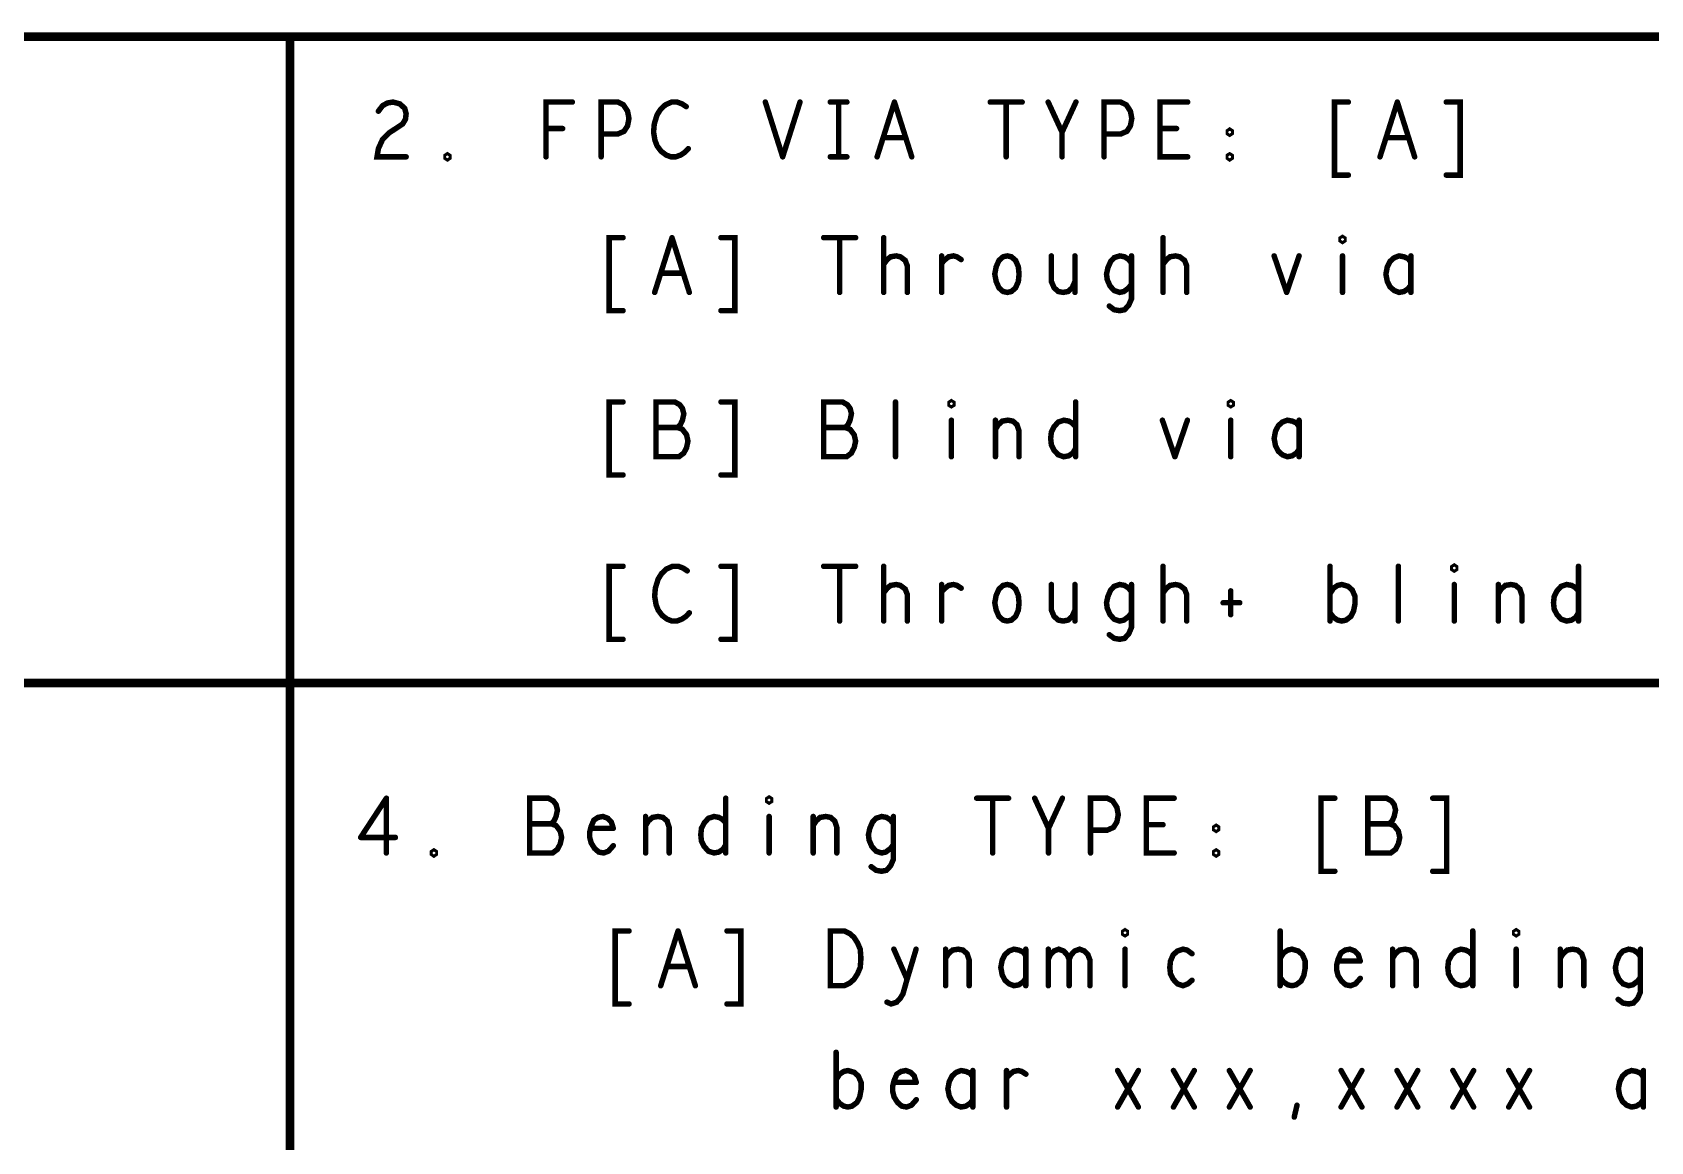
# Model space of a CAD drawing. Header units: millimetres. Extents: x 3362 to 3827, y -139 to 191.
# Drawn here: x 3437.54 to 3475.05, y 32.3 to 58.02 of the extents above; entities that cross this region are included whole.
import ezdxf

# ---------------------------------------------------------------- set-up
doc = ezdxf.new("R2010")
doc.units = ezdxf.units.MM
doc.header["$LTSCALE"] = 23.1
doc.layers.get('0').update_dxf_attribs({"linetype": 'CONTINUOUS'})

# ---------------------------------------------------------------- blocks, each defined once
blk = doc.blocks.new('PAD_R1')
at = {"const_width": 0.5}
blk.add_lwpolyline([(0.25, 0, 1), (-0.25, 0, 1)], format="xyb", close=True, dxfattribs=at)

msp = doc.modelspace()

# ---------------------------------------------------------------- linework, layer by layer
for points, const_width in [([(3387.064, 57.922), (3513.593, 57.922)], 0.203), ([(3443.508, 57.813), (3443.508, 20.076), (3513.593, 20.076)], 0.203), ([(3445.558, 56.196), (3445.654, 56.323), (3445.767, 56.387), (3445.896, 56.408), (3446.057, 56.365), (3446.169, 56.26), (3446.201, 56.133), (3446.185, 56.006), (3446.121, 55.9), (3445.799, 55.688), (3445.654, 55.54), (3445.558, 55.328), (3445.526, 55.138), (3446.201, 55.138)], 0.127), ([(3449.444, 55.138), (3449.444, 56.408), (3450.055, 56.408)], 0.127), ([(3450.723, 55.138), (3450.723, 56.408), (3451.109, 56.408), (3451.238, 56.344), (3451.335, 56.196), (3451.367, 56.027), (3451.335, 55.857), (3451.254, 55.73), (3451.109, 55.667), (3450.723, 55.667)], 0.127), ([(3452.694, 56.302), (3452.598, 56.365), (3452.485, 56.408), (3452.356, 56.408), (3452.212, 56.344), (3452.099, 56.238), (3452.019, 56.111), (3451.954, 55.9), (3451.938, 55.709), (3451.97, 55.519), (3452.019, 55.392), (3452.115, 55.265), (3452.228, 55.18), (3452.34, 55.138), (3452.453, 55.138), (3452.566, 55.18), (3452.662, 55.244), (3452.743, 55.328)], 0.127), ([(3454.529, 56.408), (3454.931, 55.138)], 0.127), ([(3454.931, 55.138), (3455.333, 56.408)], 0.127), ([(3456.034, 56.408), (3456.42, 56.408)], 0.127), ([(3456.227, 56.408), (3456.227, 55.138)], 0.127), ([(3457.12, 55.138), (3457.522, 56.408)], 0.127), ([(3457.522, 56.408), (3457.924, 55.138)], 0.127), ([(3459.743, 56.408), (3460.483, 56.408)], 0.127), ([(3460.113, 56.408), (3460.113, 55.138)], 0.127), ([(3461.408, 55.138), (3461.408, 55.709), (3461.086, 56.408)], 0.127), ([(3461.73, 56.408), (3461.408, 55.709)], 0.127), ([(3462.382, 55.138), (3462.382, 56.408), (3462.768, 56.408), (3462.897, 56.344), (3462.993, 56.196), (3463.025, 56.027), (3462.993, 55.857), (3462.913, 55.73), (3462.768, 55.667), (3462.382, 55.667)], 0.127), ([(3464.321, 55.138), (3463.677, 55.138), (3463.677, 56.408), (3464.321, 56.408)], 0.127), ([(3468.046, 56.408), (3467.724, 56.408), (3467.724, 54.714), (3468.046, 54.714)], 0.127), ([(3468.779, 55.138), (3469.181, 56.408)], 0.127), ([(3469.181, 56.408), (3469.583, 55.138)], 0.127), ([(3470.315, 54.714), (3470.637, 54.714), (3470.637, 56.408), (3470.315, 56.408)], 0.127), ([(3449.83, 55.794), (3449.444, 55.794)], 0.127), ([(3457.779, 55.582), (3457.265, 55.582)], 0.127), ([(3464.063, 55.794), (3463.677, 55.794)], 0.127), ([(3469.438, 55.582), (3468.923, 55.582)], 0.127), ([(3456.034, 55.138), (3456.42, 55.138)], 0.127), ([(3451.231, 53.264), (3450.909, 53.264), (3450.909, 51.571), (3451.231, 51.571)], 0.127), ([(3451.963, 51.994), (3452.365, 53.264)], 0.127), ([(3452.365, 53.264), (3452.767, 51.994)], 0.127), ([(3453.5, 51.571), (3453.822, 51.571), (3453.822, 53.264), (3453.5, 53.264)], 0.127), ([(3455.881, 53.264), (3456.622, 53.264)], 0.127), ([(3456.252, 53.264), (3456.252, 51.994)], 0.127), ([(3457.273, 51.994), (3457.273, 53.264)], 0.127), ([(3463.75, 51.994), (3463.75, 53.264)], 0.127), ([(3457.273, 52.65), (3457.354, 52.756), (3457.434, 52.82), (3457.563, 52.841), (3457.659, 52.82), (3457.772, 52.735), (3457.821, 52.608), (3457.821, 51.994)], 0.127), ([(3458.617, 52.672), (3458.698, 52.756), (3458.778, 52.82), (3458.891, 52.841), (3458.971, 52.82), (3459.068, 52.756)], 0.127), ([(3458.617, 51.994), (3458.617, 52.841)], 0.127), ([(3461.16, 52.841), (3461.16, 52.248), (3461.224, 52.1), (3461.321, 52.015), (3461.433, 51.994), (3461.546, 52.015), (3461.642, 52.1), (3461.707, 52.248)], 0.127), ([(3461.707, 51.994), (3461.707, 52.841)], 0.127), ([(3463.018, 52.672), (3462.954, 52.756), (3462.857, 52.82), (3462.745, 52.841), (3462.616, 52.799), (3462.536, 52.714), (3462.471, 52.566), (3462.439, 52.418), (3462.455, 52.291), (3462.52, 52.142), (3462.616, 52.037), (3462.745, 51.994), (3462.841, 52.015), (3462.954, 52.1), (3463.018, 52.185)], 0.127), ([(3462.503, 51.677), (3462.616, 51.592), (3462.745, 51.571), (3462.857, 51.592), (3462.954, 51.698), (3463.018, 51.846), (3463.018, 52.841)], 0.127), ([(3463.75, 52.65), (3463.831, 52.756), (3463.911, 52.82), (3464.04, 52.841), (3464.136, 52.82), (3464.249, 52.735), (3464.298, 52.608), (3464.298, 51.994)], 0.127), ([(3466.325, 52.841), (3466.615, 51.994)], 0.127), ([(3466.615, 51.994), (3466.904, 52.841)], 0.127), ([(3467.91, 52.841), (3467.91, 51.994)], 0.127), ([(3469.495, 52.693), (3469.431, 52.777), (3469.334, 52.82), (3469.222, 52.841), (3469.109, 52.799), (3469.013, 52.714), (3468.948, 52.587), (3468.916, 52.418), (3468.948, 52.248), (3469.013, 52.121), (3469.109, 52.037), (3469.222, 51.994), (3469.334, 52.015), (3469.431, 52.079), (3469.495, 52.164)], 0.127), ([(3469.495, 51.994), (3469.495, 52.841)], 0.127), ([(3452.623, 52.439), (3452.108, 52.439)], 0.127), ([(3451.231, 49.454), (3450.909, 49.454), (3450.909, 47.761), (3451.231, 47.761)], 0.127), ([(3452.494, 48.862), (3452.558, 48.925), (3452.607, 49.031), (3452.639, 49.179), (3452.607, 49.306), (3452.542, 49.391), (3452.43, 49.454), (3451.995, 49.454), (3451.995, 48.184), (3452.526, 48.184), (3452.639, 48.269), (3452.703, 48.396), (3452.735, 48.544), (3452.703, 48.692), (3452.607, 48.819), (3452.494, 48.862), (3451.995, 48.862)], 0.127), ([(3453.5, 47.761), (3453.822, 47.761), (3453.822, 49.454), (3453.5, 49.454)], 0.127), ([(3456.38, 48.862), (3456.445, 48.925), (3456.493, 49.031), (3456.525, 49.179), (3456.493, 49.306), (3456.429, 49.391), (3456.316, 49.454), (3455.881, 49.454), (3455.881, 48.184), (3456.412, 48.184), (3456.525, 48.269), (3456.589, 48.396), (3456.622, 48.544), (3456.589, 48.692), (3456.493, 48.819), (3456.38, 48.862), (3455.881, 48.862)], 0.127), ([(3457.547, 48.184), (3457.547, 49.454)], 0.127), ([(3461.723, 49.454), (3461.723, 48.184)], 0.127), ([(3458.842, 49.031), (3458.842, 48.184)], 0.127), ([(3459.864, 48.819), (3459.929, 48.925), (3460.025, 49.01), (3460.154, 49.031), (3460.267, 49.01), (3460.363, 48.925), (3460.411, 48.777), (3460.411, 48.184)], 0.127), ([(3459.864, 48.184), (3459.864, 49.031)], 0.127), ([(3461.723, 48.375), (3461.658, 48.269), (3461.562, 48.205), (3461.449, 48.184), (3461.321, 48.227), (3461.224, 48.332), (3461.16, 48.459), (3461.144, 48.608), (3461.16, 48.756), (3461.224, 48.883), (3461.321, 48.989), (3461.449, 49.031), (3461.562, 49.01), (3461.642, 48.967), (3461.723, 48.883)], 0.127), ([(3463.734, 49.031), (3464.024, 48.184)], 0.127), ([(3464.024, 48.184), (3464.314, 49.031)], 0.127), ([(3465.319, 49.031), (3465.319, 48.184)], 0.127), ([(3466.904, 48.883), (3466.84, 48.967), (3466.744, 49.01), (3466.631, 49.031), (3466.518, 48.989), (3466.422, 48.904), (3466.357, 48.777), (3466.325, 48.608), (3466.357, 48.438), (3466.422, 48.311), (3466.518, 48.227), (3466.631, 48.184), (3466.744, 48.205), (3466.84, 48.269), (3466.904, 48.354)], 0.127), ([(3466.904, 48.184), (3466.904, 49.031)], 0.127), ([(3451.231, 45.644), (3450.909, 45.644), (3450.909, 43.951), (3451.231, 43.951)], 0.127), ([(3452.719, 45.538), (3452.623, 45.602), (3452.51, 45.644), (3452.381, 45.644), (3452.237, 45.581), (3452.124, 45.475), (3452.044, 45.348), (3451.979, 45.136), (3451.963, 44.946), (3451.995, 44.755), (3452.044, 44.628), (3452.14, 44.501), (3452.253, 44.417), (3452.365, 44.374), (3452.478, 44.374), (3452.591, 44.417), (3452.687, 44.48), (3452.767, 44.565)], 0.127), ([(3453.5, 43.951), (3453.822, 43.951), (3453.822, 45.644), (3453.5, 45.644)], 0.127), ([(3455.881, 45.644), (3456.622, 45.644)], 0.127), ([(3456.252, 45.644), (3456.252, 44.374)], 0.127), ([(3457.273, 44.374), (3457.273, 45.644)], 0.127), ([(3463.75, 44.374), (3463.75, 45.644)], 0.127), ([(3467.621, 44.374), (3467.621, 45.644)], 0.127), ([(3469.206, 44.374), (3469.206, 45.644)], 0.127), ([(3473.381, 45.644), (3473.381, 44.374)], 0.127), ([(3457.273, 45.03), (3457.354, 45.136), (3457.434, 45.2), (3457.563, 45.221), (3457.659, 45.2), (3457.772, 45.115), (3457.821, 44.988), (3457.821, 44.374)], 0.127), ([(3458.617, 45.052), (3458.698, 45.136), (3458.778, 45.2), (3458.891, 45.221), (3458.971, 45.2), (3459.068, 45.136)], 0.127), ([(3458.617, 44.374), (3458.617, 45.221)], 0.127), ([(3461.16, 45.221), (3461.16, 44.628), (3461.224, 44.48), (3461.321, 44.395), (3461.433, 44.374), (3461.546, 44.395), (3461.642, 44.48), (3461.707, 44.628)], 0.127), ([(3461.707, 44.374), (3461.707, 45.221)], 0.127), ([(3463.018, 45.052), (3462.954, 45.136), (3462.857, 45.2), (3462.745, 45.221), (3462.616, 45.179), (3462.536, 45.094), (3462.471, 44.946), (3462.439, 44.798), (3462.455, 44.671), (3462.52, 44.522), (3462.616, 44.417), (3462.745, 44.374), (3462.841, 44.395), (3462.954, 44.48), (3463.018, 44.565)], 0.127), ([(3462.503, 44.057), (3462.616, 43.972), (3462.745, 43.951), (3462.857, 43.972), (3462.954, 44.078), (3463.018, 44.226), (3463.018, 45.221)], 0.127), ([(3463.75, 45.03), (3463.831, 45.136), (3463.911, 45.2), (3464.04, 45.221), (3464.136, 45.2), (3464.249, 45.115), (3464.298, 44.988), (3464.298, 44.374)], 0.127), ([(3465.319, 45.073), (3465.319, 44.522)], 0.127), ([(3467.621, 45.009), (3467.701, 45.136), (3467.798, 45.2), (3467.894, 45.221), (3468.039, 45.179), (3468.135, 45.094), (3468.2, 44.946), (3468.2, 44.776), (3468.167, 44.607), (3468.103, 44.48), (3467.991, 44.395), (3467.894, 44.374), (3467.798, 44.395), (3467.701, 44.459), (3467.621, 44.565)], 0.127), ([(3470.501, 45.221), (3470.501, 44.374)], 0.127), ([(3471.523, 45.009), (3471.587, 45.115), (3471.684, 45.2), (3471.812, 45.221), (3471.925, 45.2), (3472.022, 45.115), (3472.07, 44.967), (3472.07, 44.374)], 0.127), ([(3471.523, 44.374), (3471.523, 45.221)], 0.127), ([(3473.381, 44.565), (3473.317, 44.459), (3473.221, 44.395), (3473.108, 44.374), (3472.979, 44.417), (3472.883, 44.522), (3472.818, 44.649), (3472.802, 44.798), (3472.818, 44.946), (3472.883, 45.073), (3472.979, 45.179), (3473.108, 45.221), (3473.221, 45.2), (3473.301, 45.157), (3473.381, 45.073)], 0.127), ([(3465.142, 44.798), (3465.528, 44.798)], 0.127), ([(3387.064, 42.936), (3513.593, 42.936)], 0.203), ([(3445.743, 40.266), (3445.147, 39.356)], 0.127), ([(3445.743, 38.996), (3445.743, 40.266)], 0.127), ([(3449.565, 39.673), (3449.629, 39.737), (3449.677, 39.842), (3449.709, 39.991), (3449.677, 40.118), (3449.613, 40.202), (3449.5, 40.266), (3449.066, 40.266), (3449.066, 38.996), (3449.597, 38.996), (3449.709, 39.08), (3449.774, 39.207), (3449.806, 39.356), (3449.774, 39.504), (3449.677, 39.631), (3449.565, 39.673), (3449.066, 39.673)], 0.127), ([(3453.611, 40.266), (3453.611, 38.996)], 0.127), ([(3459.429, 40.266), (3460.169, 40.266)], 0.127), ([(3459.799, 40.266), (3459.799, 38.996)], 0.127), ([(3461.094, 38.996), (3461.094, 39.567), (3460.773, 40.266)], 0.127), ([(3461.416, 40.266), (3461.094, 39.567)], 0.127), ([(3462.068, 38.996), (3462.068, 40.266), (3462.454, 40.266), (3462.583, 40.202), (3462.679, 40.054), (3462.712, 39.885), (3462.679, 39.715), (3462.599, 39.588), (3462.454, 39.525), (3462.068, 39.525)], 0.127), ([(3464.007, 38.996), (3463.363, 38.996), (3463.363, 40.266), (3464.007, 40.266)], 0.127), ([(3467.732, 40.266), (3467.411, 40.266), (3467.411, 38.572), (3467.732, 38.572)], 0.127), ([(3468.995, 39.673), (3469.06, 39.737), (3469.108, 39.842), (3469.14, 39.991), (3469.108, 40.118), (3469.044, 40.202), (3468.931, 40.266), (3468.497, 40.266), (3468.497, 38.996), (3469.028, 38.996), (3469.14, 39.08), (3469.205, 39.207), (3469.237, 39.356), (3469.205, 39.504), (3469.108, 39.631), (3468.995, 39.673), (3468.497, 39.673)], 0.127), ([(3470.001, 38.572), (3470.323, 38.572), (3470.323, 40.266), (3470.001, 40.266)], 0.127), ([(3451.005, 39.567), (3450.956, 39.715), (3450.876, 39.8), (3450.763, 39.842), (3450.651, 39.821), (3450.554, 39.758), (3450.49, 39.61), (3450.458, 39.483), (3450.458, 39.356), (3450.49, 39.229), (3450.57, 39.102), (3450.667, 39.017), (3450.779, 38.996), (3450.892, 39.038), (3451.005, 39.165)], 0.127), ([(3451.753, 39.631), (3451.817, 39.737), (3451.914, 39.821), (3452.043, 39.842), (3452.155, 39.821), (3452.252, 39.737), (3452.3, 39.588), (3452.3, 38.996)], 0.127), ([(3451.753, 38.996), (3451.753, 39.842)], 0.127), ([(3453.611, 39.186), (3453.547, 39.08), (3453.451, 39.017), (3453.338, 38.996), (3453.209, 39.038), (3453.113, 39.144), (3453.048, 39.271), (3453.032, 39.419), (3453.048, 39.567), (3453.113, 39.694), (3453.209, 39.8), (3453.338, 39.842), (3453.451, 39.821), (3453.531, 39.779), (3453.611, 39.694)], 0.127), ([(3454.617, 39.842), (3454.617, 38.996)], 0.127), ([(3455.639, 39.631), (3455.704, 39.737), (3455.8, 39.821), (3455.929, 39.842), (3456.041, 39.821), (3456.138, 39.737), (3456.186, 39.588), (3456.186, 38.996)], 0.127), ([(3455.639, 38.996), (3455.639, 39.842)], 0.127), ([(3457.498, 39.673), (3457.433, 39.758), (3457.337, 39.821), (3457.224, 39.842), (3457.096, 39.8), (3457.015, 39.715), (3456.951, 39.567), (3456.919, 39.419), (3456.935, 39.292), (3456.999, 39.144), (3457.096, 39.038), (3457.224, 38.996), (3457.321, 39.017), (3457.433, 39.102), (3457.498, 39.186)], 0.127), ([(3456.983, 38.678), (3457.096, 38.594), (3457.224, 38.572), (3457.337, 38.594), (3457.433, 38.699), (3457.498, 38.848), (3457.498, 39.842)], 0.127), ([(3445.147, 39.356), (3445.952, 39.356)], 0.127), ([(3450.49, 39.567), (3451.005, 39.567)], 0.127), ([(3463.749, 39.652), (3463.363, 39.652)], 0.127), ([(3451.37, 37.188), (3451.049, 37.188), (3451.049, 35.495), (3451.37, 35.495)], 0.127), ([(3452.103, 35.918), (3452.505, 37.188)], 0.127), ([(3452.505, 37.188), (3452.907, 35.918)], 0.127), ([(3453.639, 35.495), (3453.961, 35.495), (3453.961, 37.188), (3453.639, 37.188)], 0.127), ([(3466.465, 35.918), (3466.465, 37.188)], 0.127), ([(3470.93, 37.188), (3470.93, 35.918)], 0.127), ([(3457.349, 35.537), (3457.445, 35.495), (3457.574, 35.537), (3457.654, 35.622), (3457.719, 35.728), (3457.815, 36.066), (3458.024, 36.765)], 0.127), ([(3457.509, 36.765), (3457.815, 36.066)], 0.127), ([(3458.708, 36.553), (3458.773, 36.659), (3458.869, 36.744), (3458.998, 36.765), (3459.111, 36.744), (3459.207, 36.659), (3459.255, 36.511), (3459.255, 35.918)], 0.127), ([(3458.708, 35.918), (3458.708, 36.765)], 0.127), ([(3460.567, 36.617), (3460.503, 36.701), (3460.406, 36.744), (3460.293, 36.765), (3460.181, 36.723), (3460.084, 36.638), (3460.02, 36.511), (3459.988, 36.342), (3460.02, 36.172), (3460.084, 36.045), (3460.181, 35.961), (3460.293, 35.918), (3460.406, 35.939), (3460.503, 36.003), (3460.567, 36.088)], 0.127), ([(3460.567, 35.918), (3460.567, 36.765)], 0.127), ([(3461.09, 36.532), (3461.138, 36.638), (3461.219, 36.723), (3461.331, 36.765), (3461.444, 36.723), (3461.524, 36.638), (3461.573, 36.532), (3461.573, 35.918)], 0.127), ([(3461.09, 35.918), (3461.09, 36.765)], 0.127), ([(3461.573, 36.532), (3461.621, 36.638), (3461.701, 36.723), (3461.814, 36.765), (3461.926, 36.723), (3462.007, 36.638), (3462.055, 36.511), (3462.055, 35.918)], 0.127), ([(3462.868, 36.765), (3462.868, 35.918)], 0.127), ([(3464.421, 36.659), (3464.308, 36.744), (3464.212, 36.765), (3464.083, 36.723), (3463.986, 36.638), (3463.922, 36.49), (3463.906, 36.342), (3463.922, 36.193), (3463.986, 36.066), (3464.083, 35.961), (3464.212, 35.918), (3464.324, 35.961), (3464.421, 36.045)], 0.127), ([(3466.465, 36.553), (3466.545, 36.68), (3466.642, 36.744), (3466.738, 36.765), (3466.883, 36.723), (3466.98, 36.638), (3467.044, 36.49), (3467.044, 36.32), (3467.012, 36.151), (3466.947, 36.024), (3466.835, 35.939), (3466.738, 35.918), (3466.642, 35.939), (3466.545, 36.003), (3466.465, 36.109)], 0.127), ([(3468.323, 36.49), (3468.275, 36.638), (3468.194, 36.723), (3468.082, 36.765), (3467.969, 36.744), (3467.873, 36.68), (3467.808, 36.532), (3467.776, 36.405), (3467.776, 36.278), (3467.808, 36.151), (3467.889, 36.024), (3467.985, 35.939), (3468.098, 35.918), (3468.21, 35.961), (3468.323, 36.088)], 0.127), ([(3469.071, 36.553), (3469.136, 36.659), (3469.232, 36.744), (3469.361, 36.765), (3469.474, 36.744), (3469.57, 36.659), (3469.619, 36.511), (3469.619, 35.918)], 0.127), ([(3469.071, 35.918), (3469.071, 36.765)], 0.127), ([(3470.93, 36.109), (3470.866, 36.003), (3470.769, 35.939), (3470.656, 35.918), (3470.528, 35.961), (3470.431, 36.066), (3470.367, 36.193), (3470.351, 36.342), (3470.367, 36.49), (3470.431, 36.617), (3470.528, 36.723), (3470.656, 36.765), (3470.769, 36.744), (3470.849, 36.701), (3470.93, 36.617)], 0.127), ([(3471.936, 36.765), (3471.936, 35.918)], 0.127), ([(3472.958, 36.553), (3473.022, 36.659), (3473.119, 36.744), (3473.247, 36.765), (3473.36, 36.744), (3473.457, 36.659), (3473.505, 36.511), (3473.505, 35.918)], 0.127), ([(3472.958, 35.918), (3472.958, 36.765)], 0.127), ([(3474.816, 36.596), (3474.752, 36.68), (3474.655, 36.744), (3474.543, 36.765), (3474.414, 36.723), (3474.334, 36.638), (3474.269, 36.49), (3474.237, 36.342), (3474.253, 36.215), (3474.318, 36.066), (3474.414, 35.961), (3474.543, 35.918), (3474.639, 35.939), (3474.752, 36.024), (3474.816, 36.109)], 0.127), ([(3474.301, 35.601), (3474.414, 35.516), (3474.543, 35.495), (3474.655, 35.516), (3474.752, 35.622), (3474.816, 35.77), (3474.816, 36.765)], 0.127), ([(3452.762, 36.363), (3452.248, 36.363)], 0.127), ([(3467.808, 36.49), (3468.323, 36.49)], 0.127), ([(3456.17, 33.105), (3456.17, 34.375)], 0.127), ([(3456.17, 33.74), (3456.251, 33.867), (3456.347, 33.93), (3456.444, 33.951), (3456.589, 33.909), (3456.685, 33.824), (3456.749, 33.676), (3456.749, 33.507), (3456.717, 33.338), (3456.653, 33.211), (3456.54, 33.126), (3456.444, 33.105), (3456.347, 33.126), (3456.251, 33.189), (3456.17, 33.295)], 0.127), ([(3458.029, 33.676), (3457.981, 33.824), (3457.9, 33.909), (3457.787, 33.951), (3457.675, 33.93), (3457.578, 33.867), (3457.514, 33.719), (3457.482, 33.592), (3457.482, 33.465), (3457.514, 33.338), (3457.594, 33.211), (3457.691, 33.126), (3457.803, 33.105), (3457.916, 33.147), (3458.029, 33.274)], 0.127), ([(3459.34, 33.803), (3459.276, 33.888), (3459.179, 33.93), (3459.067, 33.951), (3458.954, 33.909), (3458.858, 33.824), (3458.793, 33.697), (3458.761, 33.528), (3458.793, 33.359), (3458.858, 33.232), (3458.954, 33.147), (3459.067, 33.105), (3459.179, 33.126), (3459.276, 33.189), (3459.34, 33.274)], 0.127), ([(3459.34, 33.105), (3459.34, 33.951)], 0.127), ([(3460.121, 33.782), (3460.201, 33.867), (3460.282, 33.93), (3460.394, 33.951), (3460.475, 33.93), (3460.571, 33.867)], 0.127), ([(3460.121, 33.105), (3460.121, 33.951)], 0.127), ([(3462.696, 33.951), (3463.178, 33.105)], 0.127), ([(3463.178, 33.951), (3462.696, 33.105)], 0.127), ([(3463.991, 33.951), (3464.474, 33.105)], 0.127), ([(3464.474, 33.951), (3463.991, 33.105)], 0.127), ([(3465.286, 33.951), (3465.769, 33.105)], 0.127), ([(3465.769, 33.951), (3465.286, 33.105)], 0.127), ([(3467.877, 33.951), (3468.36, 33.105)], 0.127), ([(3468.36, 33.951), (3467.877, 33.105)], 0.127), ([(3469.173, 33.951), (3469.655, 33.105)], 0.127), ([(3469.655, 33.951), (3469.173, 33.105)], 0.127), ([(3470.468, 33.951), (3470.951, 33.105)], 0.127), ([(3470.951, 33.951), (3470.468, 33.105)], 0.127), ([(3471.763, 33.951), (3472.246, 33.105)], 0.127), ([(3472.246, 33.951), (3471.763, 33.105)], 0.127), ([(3474.885, 33.803), (3474.821, 33.888), (3474.724, 33.93), (3474.611, 33.951), (3474.499, 33.909), (3474.402, 33.824), (3474.338, 33.697), (3474.306, 33.528), (3474.338, 33.359), (3474.402, 33.232), (3474.499, 33.147), (3474.611, 33.105), (3474.724, 33.126), (3474.821, 33.189), (3474.885, 33.274)], 0.127), ([(3474.885, 33.105), (3474.885, 33.951)], 0.127), ([(3457.514, 33.676), (3458.029, 33.676)], 0.127), ([(3466.791, 32.872), (3466.855, 33.147)], 0.127)]:
    msp.add_lwpolyline(points, dxfattribs=dict(const_width=const_width))
at = {"const_width": 0.127}
for points in [[(3465.294, 55.667), (3465.262, 55.688), (3465.262, 55.73), (3465.294, 55.752), (3465.327, 55.73), (3465.327, 55.688)], [(3447.159, 55.095), (3447.127, 55.117), (3447.127, 55.159), (3447.159, 55.18), (3447.191, 55.159), (3447.191, 55.117)], [(3465.294, 55.095), (3465.262, 55.117), (3465.262, 55.159), (3465.294, 55.18), (3465.327, 55.159), (3465.327, 55.117)], [(3467.91, 53.18), (3467.878, 53.201), (3467.878, 53.243), (3467.91, 53.264), (3467.942, 53.243), (3467.942, 53.201)], [(3460.138, 51.994), (3460.041, 52.015), (3459.945, 52.1), (3459.88, 52.248), (3459.848, 52.418), (3459.88, 52.587), (3459.945, 52.735), (3460.041, 52.82), (3460.138, 52.841), (3460.234, 52.82), (3460.331, 52.735), (3460.395, 52.587), (3460.411, 52.418), (3460.395, 52.248), (3460.331, 52.1), (3460.234, 52.015)], [(3458.842, 49.37), (3458.81, 49.391), (3458.81, 49.433), (3458.842, 49.454), (3458.875, 49.433), (3458.875, 49.391)], [(3465.319, 49.37), (3465.287, 49.391), (3465.287, 49.433), (3465.319, 49.454), (3465.352, 49.433), (3465.352, 49.391)], [(3470.501, 45.56), (3470.469, 45.581), (3470.469, 45.623), (3470.501, 45.644), (3470.533, 45.623), (3470.533, 45.581)], [(3460.138, 44.374), (3460.041, 44.395), (3459.945, 44.48), (3459.88, 44.628), (3459.848, 44.798), (3459.88, 44.967), (3459.945, 45.115), (3460.041, 45.2), (3460.138, 45.221), (3460.234, 45.2), (3460.331, 45.115), (3460.395, 44.967), (3460.411, 44.798), (3460.395, 44.628), (3460.331, 44.48), (3460.234, 44.395)], [(3454.617, 40.181), (3454.585, 40.202), (3454.585, 40.245), (3454.617, 40.266), (3454.65, 40.245), (3454.65, 40.202)], [(3464.981, 39.525), (3464.948, 39.546), (3464.948, 39.588), (3464.981, 39.61), (3465.013, 39.588), (3465.013, 39.546)], [(3446.845, 38.953), (3446.813, 38.975), (3446.813, 39.017), (3446.845, 39.038), (3446.877, 39.017), (3446.877, 38.975)], [(3464.981, 38.953), (3464.948, 38.975), (3464.948, 39.017), (3464.981, 39.038), (3465.013, 39.017), (3465.013, 38.975)], [(3456.037, 35.918), (3456.037, 37.188), (3456.359, 37.188), (3456.488, 37.125), (3456.584, 37.04), (3456.665, 36.913), (3456.729, 36.765), (3456.745, 36.553), (3456.729, 36.342), (3456.665, 36.193), (3456.584, 36.066), (3456.488, 35.982), (3456.359, 35.918)], [(3462.868, 37.104), (3462.836, 37.125), (3462.836, 37.167), (3462.868, 37.188), (3462.9, 37.167), (3462.9, 37.125)], [(3471.936, 37.104), (3471.904, 37.125), (3471.904, 37.167), (3471.936, 37.188), (3471.968, 37.167), (3471.968, 37.125)]]:
    msp.add_lwpolyline(points, close=True, dxfattribs=at)

# ---------------------------------------------------------------- block references
for p, xscale, yscale in [((3443.508, 57.813), 0.2032, 0.2032), ((3450.055, 56.408), 0.127, 0.127), ((3452.694, 56.302), 0.127, 0.127), ((3454.529, 56.408), 0.127, 0.127), ((3455.333, 56.408), 0.127, 0.127), ((3456.034, 56.408), 0.127, 0.127), ((3456.227, 56.408), 0.127, 0.127), ((3456.42, 56.408), 0.127, 0.127), ((3457.522, 56.408), 0.127, 0.127), ((3457.522, 56.408), 0.127, 0.127), ((3459.743, 56.408), 0.127, 0.127), ((3460.113, 56.408), 0.127, 0.127), ((3460.483, 56.408), 0.127, 0.127), ((3461.086, 56.408), 0.127, 0.127), ((3461.73, 56.408), 0.127, 0.127), ((3464.321, 56.408), 0.127, 0.127), ((3468.046, 56.408), 0.127, 0.127), ((3469.181, 56.408), 0.127, 0.127), ((3469.181, 56.408), 0.127, 0.127), ((3470.315, 56.408), 0.127, 0.127), ((3445.558, 56.196), 0.127, 0.127), ((3449.444, 55.794), 0.127, 0.127), ((3449.83, 55.794), 0.127, 0.127), ((3450.723, 55.667), 0.127, 0.127), ((3457.265, 55.582), 0.127, 0.127), ((3457.779, 55.582), 0.127, 0.127), ((3461.408, 55.709), 0.127, 0.127), ((3462.382, 55.667), 0.127, 0.127), ((3463.677, 55.794), 0.127, 0.127), ((3464.063, 55.794), 0.127, 0.127), ((3468.923, 55.582), 0.127, 0.127), ((3469.438, 55.582), 0.127, 0.127), ((3446.201, 55.138), 0.127, 0.127), ((3449.444, 55.138), 0.127, 0.127), ((3450.723, 55.138), 0.127, 0.127), ((3452.743, 55.328), 0.127, 0.127), ((3454.931, 55.138), 0.127, 0.127), ((3454.931, 55.138), 0.127, 0.127), ((3456.034, 55.138), 0.127, 0.127), ((3456.227, 55.138), 0.127, 0.127), ((3456.42, 55.138), 0.127, 0.127), ((3457.12, 55.138), 0.127, 0.127), ((3457.924, 55.138), 0.127, 0.127), ((3460.113, 55.138), 0.127, 0.127), ((3461.408, 55.138), 0.127, 0.127), ((3462.382, 55.138), 0.127, 0.127), ((3464.321, 55.138), 0.127, 0.127), ((3468.779, 55.138), 0.127, 0.127), ((3469.583, 55.138), 0.127, 0.127), ((3468.046, 54.714), 0.127, 0.127), ((3470.315, 54.714), 0.127, 0.127), ((3451.231, 53.264), 0.127, 0.127), ((3452.365, 53.264), 0.127, 0.127), ((3452.365, 53.264), 0.127, 0.127), ((3453.5, 53.264), 0.127, 0.127), ((3455.881, 53.264), 0.127, 0.127), ((3456.252, 53.264), 0.127, 0.127), ((3456.622, 53.264), 0.127, 0.127), ((3457.273, 53.264), 0.127, 0.127), ((3463.75, 53.264), 0.127, 0.127), ((3458.617, 52.841), 0.127, 0.127), ((3461.16, 52.841), 0.127, 0.127), ((3461.707, 52.841), 0.127, 0.127), ((3463.018, 52.841), 0.127, 0.127), ((3466.325, 52.841), 0.127, 0.127), ((3466.904, 52.841), 0.127, 0.127), ((3467.91, 52.841), 0.127, 0.127), ((3469.495, 52.841), 0.127, 0.127), ((3457.273, 52.65), 0.127, 0.127), ((3458.617, 52.672), 0.127, 0.127), ((3459.068, 52.756), 0.127, 0.127), ((3463.018, 52.672), 0.127, 0.127), ((3463.75, 52.65), 0.127, 0.127), ((3469.495, 52.693), 0.127, 0.127), ((3452.108, 52.439), 0.127, 0.127), ((3452.623, 52.439), 0.127, 0.127), ((3461.707, 52.248), 0.127, 0.127), ((3463.018, 52.185), 0.127, 0.127), ((3469.495, 52.164), 0.127, 0.127), ((3451.963, 51.994), 0.127, 0.127), ((3452.767, 51.994), 0.127, 0.127), ((3456.252, 51.994), 0.127, 0.127), ((3457.273, 51.994), 0.127, 0.127), ((3457.821, 51.994), 0.127, 0.127), ((3458.617, 51.994), 0.127, 0.127), ((3461.707, 51.994), 0.127, 0.127), ((3463.75, 51.994), 0.127, 0.127), ((3464.298, 51.994), 0.127, 0.127), ((3466.615, 51.994), 0.127, 0.127), ((3466.615, 51.994), 0.127, 0.127), ((3467.91, 51.994), 0.127, 0.127), ((3469.495, 51.994), 0.127, 0.127), ((3451.231, 51.571), 0.127, 0.127), ((3453.5, 51.571), 0.127, 0.127), ((3462.503, 51.677), 0.127, 0.127), ((3451.231, 49.454), 0.127, 0.127), ((3453.5, 49.454), 0.127, 0.127), ((3457.547, 49.454), 0.127, 0.127), ((3461.723, 49.454), 0.127, 0.127), ((3451.995, 48.862), 0.127, 0.127), ((3452.494, 48.862), 0.127, 0.127), ((3455.881, 48.862), 0.127, 0.127), ((3456.38, 48.862), 0.127, 0.127), ((3458.842, 49.031), 0.127, 0.127), ((3459.864, 49.031), 0.127, 0.127), ((3459.864, 48.819), 0.127, 0.127), ((3461.723, 48.883), 0.127, 0.127), ((3463.734, 49.031), 0.127, 0.127), ((3464.314, 49.031), 0.127, 0.127), ((3465.319, 49.031), 0.127, 0.127), ((3466.904, 49.031), 0.127, 0.127), ((3466.904, 48.883), 0.127, 0.127), ((3461.723, 48.375), 0.127, 0.127), ((3466.904, 48.354), 0.127, 0.127), ((3457.547, 48.184), 0.127, 0.127), ((3458.842, 48.184), 0.127, 0.127), ((3459.864, 48.184), 0.127, 0.127), ((3460.411, 48.184), 0.127, 0.127), ((3461.723, 48.184), 0.127, 0.127), ((3464.024, 48.184), 0.127, 0.127), ((3464.024, 48.184), 0.127, 0.127), ((3465.319, 48.184), 0.127, 0.127), ((3466.904, 48.184), 0.127, 0.127), ((3451.231, 47.761), 0.127, 0.127), ((3453.5, 47.761), 0.127, 0.127), ((3451.231, 45.644), 0.127, 0.127), ((3452.719, 45.538), 0.127, 0.127), ((3453.5, 45.644), 0.127, 0.127), ((3455.881, 45.644), 0.127, 0.127), ((3456.252, 45.644), 0.127, 0.127), ((3456.622, 45.644), 0.127, 0.127), ((3457.273, 45.644), 0.127, 0.127), ((3463.75, 45.644), 0.127, 0.127), ((3467.621, 45.644), 0.127, 0.127), ((3469.206, 45.644), 0.127, 0.127), ((3473.381, 45.644), 0.127, 0.127), ((3457.273, 45.03), 0.127, 0.127), ((3458.617, 45.221), 0.127, 0.127), ((3458.617, 45.052), 0.127, 0.127), ((3459.068, 45.136), 0.127, 0.127), ((3461.16, 45.221), 0.127, 0.127), ((3461.707, 45.221), 0.127, 0.127), ((3463.018, 45.221), 0.127, 0.127), ((3463.018, 45.052), 0.127, 0.127), ((3463.75, 45.03), 0.127, 0.127), ((3465.319, 45.073), 0.127, 0.127), ((3467.621, 45.009), 0.127, 0.127), ((3470.501, 45.221), 0.127, 0.127), ((3471.523, 45.221), 0.127, 0.127), ((3471.523, 45.009), 0.127, 0.127), ((3473.381, 45.073), 0.127, 0.127), ((3461.707, 44.628), 0.127, 0.127), ((3465.142, 44.798), 0.127, 0.127), ((3465.528, 44.798), 0.127, 0.127), ((3452.767, 44.565), 0.127, 0.127), ((3456.252, 44.374), 0.127, 0.127), ((3457.273, 44.374), 0.127, 0.127), ((3457.821, 44.374), 0.127, 0.127), ((3458.617, 44.374), 0.127, 0.127), ((3461.707, 44.374), 0.127, 0.127), ((3463.018, 44.565), 0.127, 0.127), ((3463.75, 44.374), 0.127, 0.127), ((3464.298, 44.374), 0.127, 0.127), ((3465.319, 44.522), 0.127, 0.127), ((3467.621, 44.565), 0.127, 0.127), ((3467.621, 44.374), 0.127, 0.127), ((3469.206, 44.374), 0.127, 0.127), ((3470.501, 44.374), 0.127, 0.127), ((3471.523, 44.374), 0.127, 0.127), ((3472.07, 44.374), 0.127, 0.127), ((3473.381, 44.565), 0.127, 0.127), ((3473.381, 44.374), 0.127, 0.127), ((3451.231, 43.951), 0.127, 0.127), ((3453.5, 43.951), 0.127, 0.127), ((3462.503, 44.057), 0.127, 0.127), ((3445.743, 40.266), 0.127, 0.127), ((3445.743, 40.266), 0.127, 0.127), ((3453.611, 40.266), 0.127, 0.127), ((3459.429, 40.266), 0.127, 0.127), ((3459.799, 40.266), 0.127, 0.127), ((3460.169, 40.266), 0.127, 0.127), ((3460.773, 40.266), 0.127, 0.127), ((3461.416, 40.266), 0.127, 0.127), ((3464.007, 40.266), 0.127, 0.127), ((3467.732, 40.266), 0.127, 0.127), ((3470.001, 40.266), 0.127, 0.127), ((3451.753, 39.842), 0.127, 0.127), ((3454.617, 39.842), 0.127, 0.127), ((3455.639, 39.842), 0.127, 0.127), ((3457.498, 39.842), 0.127, 0.127), ((3445.147, 39.356), 0.127, 0.127), ((3445.147, 39.356), 0.127, 0.127), ((3445.952, 39.356), 0.127, 0.127), ((3449.066, 39.673), 0.127, 0.127), ((3449.565, 39.673), 0.127, 0.127), ((3450.49, 39.567), 0.127, 0.127), ((3451.005, 39.567), 0.127, 0.127), ((3451.005, 39.567), 0.127, 0.127), ((3451.753, 39.631), 0.127, 0.127), ((3453.611, 39.694), 0.127, 0.127), ((3455.639, 39.631), 0.127, 0.127), ((3457.498, 39.673), 0.127, 0.127), ((3461.094, 39.567), 0.127, 0.127), ((3462.068, 39.525), 0.127, 0.127), ((3463.363, 39.652), 0.127, 0.127), ((3463.749, 39.652), 0.127, 0.127), ((3468.497, 39.673), 0.127, 0.127), ((3468.995, 39.673), 0.127, 0.127), ((3445.743, 38.996), 0.127, 0.127), ((3451.005, 39.165), 0.127, 0.127), ((3451.753, 38.996), 0.127, 0.127), ((3452.3, 38.996), 0.127, 0.127), ((3453.611, 39.186), 0.127, 0.127), ((3453.611, 38.996), 0.127, 0.127), ((3454.617, 38.996), 0.127, 0.127), ((3455.639, 38.996), 0.127, 0.127), ((3456.186, 38.996), 0.127, 0.127), ((3457.498, 39.186), 0.127, 0.127), ((3459.799, 38.996), 0.127, 0.127), ((3461.094, 38.996), 0.127, 0.127), ((3462.068, 38.996), 0.127, 0.127), ((3464.007, 38.996), 0.127, 0.127), ((3456.983, 38.678), 0.127, 0.127), ((3467.732, 38.572), 0.127, 0.127), ((3470.001, 38.572), 0.127, 0.127), ((3451.37, 37.188), 0.127, 0.127), ((3452.505, 37.188), 0.127, 0.127), ((3452.505, 37.188), 0.127, 0.127), ((3453.639, 37.188), 0.127, 0.127), ((3466.465, 37.188), 0.127, 0.127), ((3470.93, 37.188), 0.127, 0.127), ((3457.509, 36.765), 0.127, 0.127), ((3458.024, 36.765), 0.127, 0.127), ((3458.708, 36.765), 0.127, 0.127), ((3460.567, 36.765), 0.127, 0.127), ((3461.09, 36.765), 0.127, 0.127), ((3462.868, 36.765), 0.127, 0.127), ((3469.071, 36.765), 0.127, 0.127), ((3471.936, 36.765), 0.127, 0.127), ((3472.958, 36.765), 0.127, 0.127), ((3474.816, 36.765), 0.127, 0.127), ((3452.248, 36.363), 0.127, 0.127), ((3452.762, 36.363), 0.127, 0.127), ((3458.708, 36.553), 0.127, 0.127), ((3460.567, 36.617), 0.127, 0.127), ((3461.09, 36.532), 0.127, 0.127), ((3461.573, 36.532), 0.127, 0.127), ((3464.421, 36.659), 0.127, 0.127), ((3466.465, 36.553), 0.127, 0.127), ((3467.808, 36.49), 0.127, 0.127), ((3468.323, 36.49), 0.127, 0.127), ((3468.323, 36.49), 0.127, 0.127), ((3469.071, 36.553), 0.127, 0.127), ((3470.93, 36.617), 0.127, 0.127), ((3472.958, 36.553), 0.127, 0.127), ((3474.816, 36.596), 0.127, 0.127), ((3457.815, 36.066), 0.127, 0.127), ((3460.567, 36.088), 0.127, 0.127), ((3464.421, 36.045), 0.127, 0.127), ((3466.465, 36.109), 0.127, 0.127), ((3468.323, 36.088), 0.127, 0.127), ((3470.93, 36.109), 0.127, 0.127), ((3474.816, 36.109), 0.127, 0.127), ((3452.103, 35.918), 0.127, 0.127), ((3452.907, 35.918), 0.127, 0.127), ((3458.708, 35.918), 0.127, 0.127), ((3459.255, 35.918), 0.127, 0.127), ((3460.567, 35.918), 0.127, 0.127), ((3461.09, 35.918), 0.127, 0.127), ((3461.573, 35.918), 0.127, 0.127), ((3462.055, 35.918), 0.127, 0.127), ((3462.868, 35.918), 0.127, 0.127), ((3466.465, 35.918), 0.127, 0.127), ((3469.071, 35.918), 0.127, 0.127), ((3469.619, 35.918), 0.127, 0.127), ((3470.93, 35.918), 0.127, 0.127), ((3471.936, 35.918), 0.127, 0.127), ((3472.958, 35.918), 0.127, 0.127), ((3473.505, 35.918), 0.127, 0.127), ((3474.301, 35.601), 0.127, 0.127), ((3451.37, 35.495), 0.127, 0.127), ((3453.639, 35.495), 0.127, 0.127), ((3457.349, 35.537), 0.127, 0.127), ((3456.17, 34.375), 0.127, 0.127), ((3456.17, 33.74), 0.127, 0.127), ((3459.34, 33.951), 0.127, 0.127), ((3459.34, 33.803), 0.127, 0.127), ((3460.121, 33.951), 0.127, 0.127), ((3460.121, 33.782), 0.127, 0.127), ((3460.571, 33.867), 0.127, 0.127), ((3462.696, 33.951), 0.127, 0.127), ((3463.178, 33.951), 0.127, 0.127), ((3463.991, 33.951), 0.127, 0.127), ((3464.474, 33.951), 0.127, 0.127), ((3465.286, 33.951), 0.127, 0.127), ((3465.769, 33.951), 0.127, 0.127), ((3467.877, 33.951), 0.127, 0.127), ((3468.36, 33.951), 0.127, 0.127), ((3469.173, 33.951), 0.127, 0.127), ((3469.655, 33.951), 0.127, 0.127), ((3470.468, 33.951), 0.127, 0.127), ((3470.951, 33.951), 0.127, 0.127), ((3471.763, 33.951), 0.127, 0.127), ((3472.246, 33.951), 0.127, 0.127), ((3474.885, 33.951), 0.127, 0.127), ((3474.885, 33.803), 0.127, 0.127), ((3457.514, 33.676), 0.127, 0.127), ((3458.029, 33.676), 0.127, 0.127), ((3458.029, 33.676), 0.127, 0.127), ((3456.17, 33.295), 0.127, 0.127), ((3456.17, 33.105), 0.127, 0.127), ((3458.029, 33.274), 0.127, 0.127), ((3459.34, 33.274), 0.127, 0.127), ((3459.34, 33.105), 0.127, 0.127), ((3460.121, 33.105), 0.127, 0.127), ((3462.696, 33.105), 0.127, 0.127), ((3463.178, 33.105), 0.127, 0.127), ((3463.991, 33.105), 0.127, 0.127), ((3464.474, 33.105), 0.127, 0.127), ((3465.286, 33.105), 0.127, 0.127), ((3465.769, 33.105), 0.127, 0.127), ((3466.855, 33.147), 0.127, 0.127), ((3467.877, 33.105), 0.127, 0.127), ((3468.36, 33.105), 0.127, 0.127), ((3469.173, 33.105), 0.127, 0.127), ((3469.655, 33.105), 0.127, 0.127), ((3470.468, 33.105), 0.127, 0.127), ((3470.951, 33.105), 0.127, 0.127), ((3471.763, 33.105), 0.127, 0.127), ((3472.246, 33.105), 0.127, 0.127), ((3474.885, 33.274), 0.127, 0.127), ((3474.885, 33.105), 0.127, 0.127), ((3466.791, 32.872), 0.127, 0.127)]:
    msp.add_blockref('PAD_R1', p, dxfattribs=dict(xscale=xscale, yscale=yscale))

doc.saveas('drawing.dxf')
